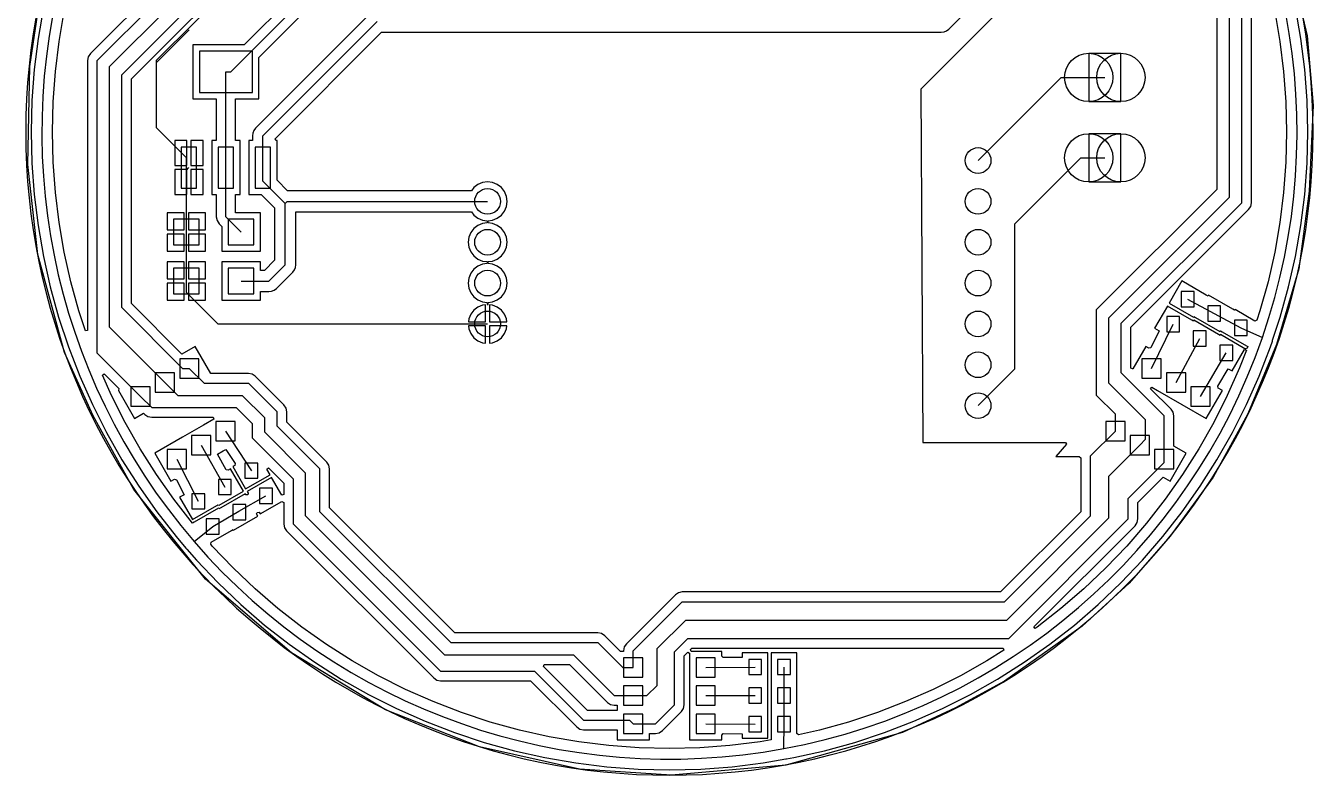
# Model space of a CAD drawing. Extents: x -1.57 to 1.57, y 5.38 to 8.54.
# Drawn here: x -1.575 to 1.575, y 5.385 to 7.22 of the extents above; entities that cross this region are included whole.
import ezdxf

# ---------------------------------------------------------------- set-up
doc = ezdxf.new("R2010")
doc.units = 0
doc.layers.get('0').update_dxf_attribs({"linetype": 'CONTINUOUS'})
doc.layers.add('gtl', color=1, linetype='CONTINUOUS')

# ---------------------------------------------------------------- blocks, each defined once
blk = doc.blocks.new('D14')
blk.add_lwpolyline([(-0.01575, -0.0187), (0.01575, -0.0187), (0.01575, 0.0187), (-0.01575, 0.0187)], close=True)
blk = doc.blocks.new('D15')
blk.add_lwpolyline([(-0.01575, -0.0187), (0.01575, -0.0187), (0.01575, 0.0187), (-0.01575, 0.0187)], close=True)
blk = doc.blocks.new('D16')
blk.add_lwpolyline([(-0.023621, -0.023621), (0.023621, -0.023621), (0.023621, 0.023621), (-0.023621, 0.023621)], close=True)
blk = doc.blocks.new('D17')
blk.add_lwpolyline([(-0.023621, -0.023621), (0.023621, -0.023621), (0.023621, 0.023621), (-0.023621, 0.023621)], close=True)
blk = doc.blocks.new('D20')
blk.add_lwpolyline([(-0.031495, -0.031495), (0.031495, -0.031495), (0.031495, 0.031495), (-0.031495, 0.031495)], close=True)
blk = doc.blocks.new('D21')
blk.add_lwpolyline([(-0.06496, -0.050195), (0.06496, -0.050195), (0.06496, 0.050195), (-0.06496, 0.050195)], close=True)
blk = doc.blocks.new('D22')
blk.add_lwpolyline([(-0.0187, -0.050195), (0.0187, -0.050195), (0.0187, 0.050195), (-0.0187, 0.050195)], close=True)
blk = doc.blocks.new('D25')
blk.add_lwpolyline([(-0.01575, -0.0187), (0.01575, -0.0187), (0.01575, 0.0187), (-0.01575, 0.0187)], close=True)
blk = doc.blocks.new('D26')
blk.add_lwpolyline([(-0.02362, -0.02362), (0.02362, -0.02362), (0.02362, 0.02362), (-0.02362, 0.02362)], close=True)
blk = doc.blocks.new('D31')
blk.add_lwpolyline([(0.0393, 0.059), (-0.0393, 0.059), (-0.0393, -0.059), (0.0393, -0.059)], close=True)
for centre in [(-0.0393, 0), (0.0393, 0)]:
    blk.add_circle(centre, 0.0591)
blk = doc.blocks.new('D34')
blk.add_circle((0, 0), 0.0315)

msp = doc.modelspace()

# ---------------------------------------------------------------- linework, layer by layer
at = {"layer": 'gtl', "color": 1}
for points in [[(1.5748, 6.96), (1.5748, 6.96), (1.5748, 6.96, 1), (-1.5748, 6.96), (-1.5748, 6.96), (-1.5748, 6.96, 1), (1.5748, 6.96), (1.5748, 6.96)], [(1.45055, 6.45654), (1.45055, 6.45654), (1.45055, 6.45654, 0.268158), (1.16048, 7.96541), (1.16048, 7.96541)], [(-1.45962, 7.43651), (-1.45962, 7.43651), (-1.45962, 7.43651, 0.26255), (-1.16295, 5.95746), (-1.16295, 5.95746)], [(0.27994, 5.4503), (0.27994, 5.4503), (0.27994, 5.4503, 0.269605), (1.45055, 6.45654), (1.45055, 6.45654)], [(-1.16295, 5.95745), (-1.16295, 5.95745), (-1.16295, 5.95745, 0.266739), (0.27994, 5.4503), (0.27994, 5.4503)]]:
    msp.add_lwpolyline(points, format="xyb", dxfattribs=at)
for points in [[(-1.4, 7.135), (-1.115, 7.42), (-1.115, 7.56827)], [(1.4, 6.78672), (1.4, 7.5)], [(1.48063, 7.25452), (1.4933, 7.18151), (1.50237, 7.10797), (1.50782, 7.03407), (1.50964, 6.96), (1.50782, 6.88593), (1.50237, 6.81203), (1.4933, 6.73849), (1.48063, 6.66548), (1.4644, 6.59319), (1.44464, 6.52177), (1.43705, 6.49882), (1.43238, 6.49704), (1.38363, 6.52519), (1.38254, 6.52329), (1.3783, 6.52574), (1.3783, 6.52574), (1.3783, 6.52574), (1.31863, 6.56019), (1.31754, 6.55829), (1.3133, 6.56074), (1.3133, 6.56074), (1.3133, 6.56074), (1.25363, 6.59519), (1.22213, 6.54063), (1.2818, 6.50619), (1.2829, 6.50808), (1.28714, 6.50563), (1.28714, 6.50563), (1.3468, 6.47119), (1.3479, 6.47308), (1.35213, 6.47063), (1.35213, 6.47063), (1.4118, 6.43618), (1.4118, 6.43618), (1.4118, 6.43618), (1.41484, 6.43443), (1.41351, 6.43098), (1.40894, 6.42895), (1.40787, 6.42937), (1.40787, 6.42937), (1.40787, 6.42937), (1.3482, 6.46382), (1.3471, 6.46192), (1.34286, 6.46437), (1.34286, 6.46437), (1.2832, 6.49882), (1.2821, 6.49692), (1.27787, 6.49937), (1.27787, 6.49937), (1.2182, 6.53381), (1.1867, 6.47926), (1.19788, 6.47281), (1.17793, 6.43183), (1.17315, 6.43036), (1.16521, 6.43494), (1.13373, 6.38041), (1.13276, 6.38028), (1.1287, 6.38137), (1.1287, 6.4819), (1.41676, 6.76996), (1.4219, 6.77765), (1.4237, 6.78672), (1.4237, 6.78672), (1.4237, 6.78672), (1.4237, 6.78672), (1.4237, 7.44585)], [(1.37, 6.8), (1.37, 7.44)], [(-1.37, 7.12), (-1.08, 7.41)], [(-1.34, 7.1), (-1.0375, 7.4025)], [(0.805, 7.255), (0.615, 7.065), (0.62, 6.2), (0.96902, 6.2), (0.97111, 6.19546), (0.945, 6.165), (1.00258, 6.165), (1.00258, 6.165), (1.00258, 6.165), (1.0063, 6.16192), (1.0063, 6.02982), (0.81018, 5.8337), (0.03142, 5.8337), (0.02235, 5.8319), (0.01466, 5.82676), (-0.10534, 5.70676), (-0.11048, 5.69907), (-0.11229, 5.69), (-0.11229, 5.68827), (-0.11975, 5.68827), (-0.15824, 5.72676), (-0.16593, 5.7319), (-0.175, 5.7337), (-0.52518, 5.7337), (-0.8313, 6.03982), (-0.8313, 6.135), (-0.8331, 6.14407), (-0.83824, 6.15176), (-0.9363, 6.24982), (-0.9363, 6.275), (-0.9381, 6.28407), (-0.94324, 6.29176), (-1.01324, 6.36176), (-1.02093, 6.3669), (-1.03, 6.3687), (-1.12197, 6.3687), (-1.16021, 6.43494), (-1.19268, 6.4162), (-1.3163, 6.53982), (-1.3163, 7.09018), (-1.02074, 7.38574)], [(-0.74005, 7.24168), (-1.01281, 6.96891), (-1.01694, 6.96354), (-1.01953, 6.95727), (-1.02042, 6.95055), (-1.02042, 6.93882), (-1.0289, 6.93882), (-1.0289, 6.80693), (-0.99866, 6.80693), (-0.96597, 6.77424), (-0.96597, 6.64576), (-0.99076, 6.62097), (-1.00083, 6.62097), (-1.00083, 6.64224), (-1.09531, 6.64224), (-1.09531, 6.54776), (-1.00083, 6.54776), (-1.00083, 6.56903), (-0.98, 6.56903), (-0.97328, 6.56991), (-0.96702, 6.57251), (-0.96164, 6.57664), (-0.92164, 6.61664), (-0.91751, 6.62201), (-0.91492, 6.62828), (-0.91403, 6.635), (-0.91403, 6.76403), (-0.48462, 6.76403), (-0.4787, 6.75631), (-0.46883, 6.74873), (-0.45733, 6.74397), (-0.44615, 6.7425), (-0.44615, 6.7375), (-0.45733, 6.73603), (-0.46883, 6.73127), (-0.4787, 6.72369), (-0.48627, 6.71383), (-0.49103, 6.70233), (-0.49265, 6.69), (-0.49103, 6.67767), (-0.48627, 6.66617), (-0.4787, 6.6563), (-0.46883, 6.64873), (-0.45733, 6.64397), (-0.44615, 6.6425), (-0.44615, 6.6375), (-0.45733, 6.63603), (-0.46883, 6.63127), (-0.4787, 6.62369), (-0.48627, 6.61383), (-0.49103, 6.60233), (-0.49265, 6.59), (-0.49103, 6.57767), (-0.48627, 6.56617), (-0.4787, 6.5563), (-0.46883, 6.54873), (-0.45733, 6.54397), (-0.44615, 6.5425), (-0.44615, 6.5375), (-0.445, 6.53765), (-0.44385, 6.5375), (-0.44385, 6.5425), (-0.43267, 6.54397), (-0.42117, 6.54873), (-0.41131, 6.5563), (-0.40373, 6.56617), (-0.39897, 6.57767), (-0.39735, 6.59), (-0.39897, 6.60233), (-0.40373, 6.61383), (-0.41131, 6.62369), (-0.42117, 6.63127), (-0.43267, 6.63603), (-0.44385, 6.6375), (-0.44385, 6.6425), (-0.43267, 6.64397), (-0.42117, 6.64873), (-0.41131, 6.6563), (-0.40373, 6.66617), (-0.39897, 6.67767), (-0.39735, 6.69), (-0.39897, 6.70233), (-0.40373, 6.71383), (-0.41131, 6.72369), (-0.42117, 6.73127), (-0.43267, 6.73603), (-0.44385, 6.7375), (-0.44385, 6.7425), (-0.43267, 6.74397), (-0.42117, 6.74873), (-0.41131, 6.75631), (-0.40373, 6.76617), (-0.39897, 6.77767), (-0.39735, 6.79), (-0.39897, 6.80233), (-0.40373, 6.81383), (-0.41131, 6.8237), (-0.42117, 6.83127), (-0.43267, 6.83603), (-0.445, 6.83765), (-0.45733, 6.83603), (-0.46883, 6.83127), (-0.4787, 6.8237), (-0.48462, 6.81597), (-0.93424, 6.81597), (-0.96, 6.84173), (-0.96, 6.93882), (-0.96292, 6.93882), (-0.96483, 6.94344), (-0.70424, 7.20403), (0.665, 7.20403), (0.67172, 7.20492), (0.67799, 7.20751), (0.68336, 7.21164), (0.85086, 7.37914)], [(1.34, 6.82), (1.34, 7.37346)], [(1.52, 7.365), (1.56, 7.195), (1.575, 7.025), (1.565, 6.815), (1.54, 6.625), (1.485, 6.44), (1.415, 6.27), (1.33, 6.115), (1.225, 5.97), (1.125, 5.855), (1.01, 5.75), (0.82, 5.615), (0.7, 5.55), (0.57, 5.49), (0.285, 5.41), (0.005, 5.385), (-0.22, 5.4), (-0.465, 5.455), (-0.695, 5.545), (-0.925, 5.685), (-1.135, 5.865), (-1.31, 6.085), (-1.41, 6.265), (-1.48, 6.42), (-1.545, 6.66), (-1.57, 6.88), (-1.565, 7.12), (-1.54, 7.285)], [(-1.24792, 7.3206), (-1.41676, 7.15176), (-1.4219, 7.14407), (-1.4237, 7.135), (-1.4237, 6.47415), (-1.42864, 6.47336), (-1.44464, 6.52177), (-1.4644, 6.59319), (-1.48063, 6.66548), (-1.4933, 6.73849), (-1.50237, 6.81203), (-1.50782, 6.88593), (-1.50964, 6.96), (-1.50782, 7.03407), (-1.50237, 7.10797), (-1.4933, 7.18151), (-1.48063, 7.25452)], [(-1.255, 7.1355), (-1.06594, 7.32457)], [(-0.92676, 7.28676), (-1.04045, 7.17307), (-1.16571, 7.17307), (-1.16571, 7.04118), (-1.1087, 7.04118), (-1.1087, 6.93882), (-1.11945, 6.93882), (-1.11945, 6.80693), (-1.1087, 6.80693), (-1.1087, 6.75193), (-1.1087, 6.75193), (-1.1087, 6.75193), (-1.1069, 6.74286), (-1.10176, 6.73517), (-1.09531, 6.72872), (-1.09531, 6.66776), (-1.00083, 6.66776), (-1.00083, 6.76224), (-1.0613, 6.76224), (-1.0613, 6.80693), (-1.05055, 6.80693), (-1.05055, 6.93882), (-1.0613, 6.93882), (-1.0613, 7.04118), (-1.00429, 7.04118), (-1.00429, 7.14219), (-0.90018, 7.2463)], [(-1.53165, 7.26466), (-1.54475, 7.18914), (-1.55413, 7.11307), (-1.55977, 7.03663), (-1.56165, 6.96), (-1.55977, 6.88337), (-1.55413, 6.80693), (-1.54475, 6.73086), (-1.53165, 6.65534), (-1.51485, 6.58055), (-1.49441, 6.50668), (-1.47036, 6.4339), (-1.44278, 6.36238), (-1.41172, 6.29231), (-1.37725, 6.22384), (-1.33947, 6.15715), (-1.29847, 6.09239), (-1.25433, 6.02973), (-1.20717, 5.9693), (-1.18292, 5.94118), (-1.18248, 5.94062), (-1.18249, 5.94062), (-1.18132, 5.93909), (-1.18072, 5.93864), (-1.15711, 5.91126), (-1.10425, 5.85575), (-1.04874, 5.80289), (-0.9907, 5.75283), (-0.93028, 5.70567), (-0.86761, 5.66153), (-0.80285, 5.62053), (-0.73616, 5.58275), (-0.66769, 5.54828), (-0.59762, 5.51722), (-0.5261, 5.48964), (-0.45332, 5.46559), (-0.37945, 5.44515), (-0.30466, 5.42836), (-0.22914, 5.41525), (-0.15307, 5.40587), (-0.07663, 5.40023), (0, 5.39835), (0.07663, 5.40023), (0.15307, 5.40587), (0.22914, 5.41525), (0.28466, 5.42488), (0.28466, 5.42488), (0.28466, 5.42488), (0.28466, 5.42488), (0.28466, 5.42488), (0.28466, 5.42488), (0.28466, 5.42488), (0.28466, 5.42488), (0.28466, 5.42488), (0.28466, 5.42488), (0.2863, 5.42517), (0.28666, 5.42522), (0.28673, 5.42524), (0.30466, 5.42836), (0.37945, 5.44515), (0.45332, 5.46559), (0.5261, 5.48964), (0.59762, 5.51722), (0.66769, 5.54828), (0.73616, 5.58275), (0.80285, 5.62053), (0.86761, 5.66153), (0.93028, 5.70567), (0.9907, 5.75283), (1.04874, 5.80289), (1.10425, 5.85575), (1.15711, 5.91126), (1.20717, 5.9693), (1.25433, 6.02973), (1.29847, 6.09239), (1.33947, 6.15715), (1.37725, 6.22384), (1.41172, 6.29231), (1.44278, 6.36238), (1.47036, 6.4339), (1.47504, 6.44804), (1.47504, 6.44804), (1.47504, 6.44804), (1.47504, 6.44804), (1.47504, 6.44804), (1.47504, 6.44804), (1.47504, 6.44804), (1.47504, 6.44804), (1.47504, 6.44804), (1.47504, 6.44804), (1.47504, 6.44804), (1.47504, 6.44804), (1.47504, 6.44804), (1.47504, 6.44804), (1.47504, 6.44804), (1.4756, 6.44974), (1.47563, 6.44982), (1.47564, 6.44985), (1.49441, 6.50668), (1.51485, 6.58055), (1.53165, 6.65534), (1.54475, 6.73086), (1.55413, 6.80693), (1.55977, 6.88337), (1.56165, 6.96), (1.55977, 7.03663), (1.55413, 7.11307), (1.54475, 7.18914), (1.53165, 7.26466)], [(-1.07287, 7.10713), (-0.91, 7.27)], [(-0.99445, 6.95055), (-0.715, 7.23)], [(-1.255, 7.13), (-1.175, 7.21)], [(-1.4, 6.41831), (-1.4, 7.135)], [(-1.37, 6.48242), (-1.37, 7.12)], [(-1.255, 7.13), (-1.255, 7.1355)], [(-1.255, 6.97), (-1.255, 7.13)], [(-1.34, 6.53), (-1.34, 7.1)], [(-1.085, 7.10713), (-1.07287, 7.10713)], [(-1.085, 6.87287), (-1.085, 7.10713)], [(0.755, 6.89), (0.95842, 7.09342)], [(0.95842, 7.09342), (1.065, 7.09342)], [(-1.255, 6.97), (-1.18193, 6.89693)], [(-1.18055, 6.93882), (-1.21, 6.93882), (-1.21, 6.87787), (-1.18055, 6.87787), (-1.18055, 6.93882)], [(-1.1411, 6.93882), (-1.17055, 6.93882), (-1.17055, 6.87787), (-1.1411, 6.87787), (-1.1411, 6.93882)], [(-0.99445, 6.87287), (-0.99445, 6.95055)], [(-1.18055, 6.86787), (-1.21, 6.86787), (-1.21, 6.80693), (-1.18055, 6.80693), (-1.18055, 6.86787)], [(-1.18193, 6.595), (-1.18193, 6.8665), (-1.18193, 6.89693)], [(-1.18193, 6.8665), (-1.17555, 6.87287)], [(-1.1411, 6.86787), (-1.17055, 6.86787), (-1.17055, 6.80693), (-1.1411, 6.80693), (-1.1411, 6.86787)], [(-1.085, 6.75193), (-1.085, 6.87287)], [(-0.99445, 6.83945), (-0.99445, 6.87287)], [(0.845, 6.735), (1.00657, 6.89657)], [(1.00657, 6.89657), (1.065, 6.89657)], [(-0.99445, 6.83945), (-0.94, 6.785)], [(1.045, 6.525), (1.34, 6.82)], [(-0.94, 6.785), (-0.935, 6.79)], [(-0.94, 6.635), (-0.94, 6.785)], [(-0.935, 6.79), (-0.445, 6.79)], [(1.075, 6.505), (1.37, 6.8)], [(1.105, 6.37), (1.105, 6.49172), (1.4, 6.78672)], [(-1.18693, 6.76224), (-1.22917, 6.76224), (-1.22917, 6.72), (-1.18693, 6.72), (-1.18693, 6.76224)], [(-1.13469, 6.76224), (-1.17693, 6.76224), (-1.17693, 6.72), (-1.13469, 6.72), (-1.13469, 6.76224)], [(-1.085, 6.75193), (-1.04807, 6.715)], [(-1.18693, 6.71), (-1.22917, 6.71), (-1.22917, 6.66776), (-1.18693, 6.66776), (-1.18693, 6.71)], [(-1.13469, 6.71), (-1.17693, 6.71), (-1.17693, 6.66776), (-1.13469, 6.66776), (-1.13469, 6.71)], [(0.845, 6.38), (0.845, 6.735)], [(-1.18693, 6.64224), (-1.22917, 6.64224), (-1.22917, 6.6), (-1.18693, 6.6), (-1.18693, 6.64224)], [(-1.13469, 6.64224), (-1.17693, 6.64224), (-1.17693, 6.6), (-1.13469, 6.6), (-1.13469, 6.64224)], [(-0.98, 6.595), (-0.94, 6.635)], [(-1.18693, 6.59), (-1.22917, 6.59), (-1.22917, 6.54776), (-1.18693, 6.54776), (-1.18693, 6.59)], [(-1.18193, 6.56693), (-1.18193, 6.595)], [(-1.13469, 6.59), (-1.17693, 6.59), (-1.17693, 6.54776), (-1.13469, 6.54776), (-1.13469, 6.59)], [(-1.04807, 6.595), (-0.98, 6.595)], [(-1.18193, 6.56693), (-1.105, 6.49)], [(-1.34, 6.53), (-1.19116, 6.38116)], [(-0.45, 6.53699), (-0.45733, 6.53603), (-0.46883, 6.53127), (-0.4787, 6.52369), (-0.48627, 6.51383), (-0.49103, 6.50233), (-0.49199, 6.495), (-0.45, 6.495), (-0.45, 6.53699)], [(-0.44, 6.53699), (-0.44, 6.495), (-0.39801, 6.495), (-0.39897, 6.50233), (-0.40373, 6.51383), (-0.41131, 6.52369), (-0.42117, 6.53127), (-0.43267, 6.53603), (-0.44, 6.53699)], [(1.045, 6.315), (1.045, 6.525)], [(1.26772, 6.55069), (1.33272, 6.51569)], [(-1.105, 6.49), (-0.445, 6.49)], [(1.075, 6.345), (1.075, 6.505)], [(1.17962, 6.38116), (1.23228, 6.48931)], [(1.33272, 6.51569), (1.39772, 6.48069)], [(-1.37, 6.48242), (-1.23429, 6.34671)], [(-0.45, 6.485), (-0.49199, 6.485), (-0.49103, 6.47767), (-0.48627, 6.46617), (-0.4787, 6.45631), (-0.46883, 6.44873), (-0.45733, 6.44397), (-0.45, 6.44301), (-0.45, 6.485)], [(-0.39801, 6.485), (-0.44, 6.485), (-0.44, 6.44301), (-0.43267, 6.44397), (-0.42117, 6.44873), (-0.41131, 6.45631), (-0.40373, 6.46617), (-0.39897, 6.47767), (-0.39801, 6.485)], [(1.39772, 6.48069), (1.45055, 6.45654)], [(1.41141, 6.42553), (1.39472, 6.38229), (1.3647, 6.31455), (1.33138, 6.24836), (1.29486, 6.18389), (1.25522, 6.12129), (1.21255, 6.06071), (1.16697, 6.0023), (1.11857, 5.94619), (1.06748, 5.89252), (1.01381, 5.84143), (0.95771, 5.79303), (0.89929, 5.74745), (0.89497, 5.7444), (0.89175, 5.74823), (1.13926, 5.99574), (1.1444, 6.00343), (1.1462, 6.0125), (1.1462, 6.0125), (1.1462, 6.0125), (1.1462, 6.0125), (1.1462, 6.05268), (1.20817, 6.11465), (1.22479, 6.10506), (1.26416, 6.17325), (1.23408, 6.19061), (1.23408, 6.26462), (1.23228, 6.27369), (1.22714, 6.28138), (1.17707, 6.33146), (1.18011, 6.33542), (1.19403, 6.32738), (1.19403, 6.32738), (1.19404, 6.32738), (1.19404, 6.32738), (1.2537, 6.29293), (1.2537, 6.29293), (1.31337, 6.25849), (1.35274, 6.32668), (1.34261, 6.33252), (1.34134, 6.33736), (1.36678, 6.38035), (1.37637, 6.37481), (1.4069, 6.42769), (1.41141, 6.42553)], [(1.23929, 6.34671), (1.29728, 6.45431)], [(-1.4, 6.41831), (-1.29396, 6.31227)], [(1.29896, 6.31227), (1.36228, 6.41931)], [(-1.34694, 6.33172), (-1.34759, 6.32676), (-1.34774, 6.32668), (-1.30837, 6.25849), (-1.28639, 6.27117), (-1.28345, 6.26824), (-1.27576, 6.2631), (-1.26669, 6.2613), (-1.11631, 6.2613), (-1.11502, 6.25647), (-1.13982, 6.24215), (-1.13982, 6.24215), (-1.19097, 6.21262), (-1.19097, 6.21262), (-1.25916, 6.17325), (-1.21979, 6.10506), (-1.21115, 6.11004), (-1.20635, 6.10862), (-1.18761, 6.07191), (-1.1983, 6.06574), (-1.1668, 6.01119), (-1.10714, 6.04563), (-1.10714, 6.04563), (-1.10479, 6.04699), (-1.1018, 6.04619), (-1.1018, 6.04619), (-1.04214, 6.08063), (-1.07363, 6.13519), (-1.07961, 6.13173), (-1.08443, 6.13305), (-1.10581, 6.17086), (-1.09193, 6.17887), (-1.09193, 6.17887), (-1.08505, 6.18284), (-1.0625, 6.14828), (-1.06366, 6.14341), (-1.0683, 6.14074), (-1.0368, 6.08618), (-0.97714, 6.12063), (-0.98529, 6.13476), (-0.98132, 6.1378), (-0.9437, 6.10018), (-0.9437, 6.07239), (-0.94853, 6.07109), (-0.9732, 6.11381), (-1.03287, 6.07937), (-1.03074, 6.07569), (-1.03176, 6.0719), (-1.03672, 6.07125), (-1.0382, 6.07381), (-1.09786, 6.03937), (-1.09786, 6.03937), (-1.09786, 6.03937), (-1.1021, 6.03692), (-1.1032, 6.03882), (-1.16287, 6.00437), (-1.16287, 6.00437), (-1.16287, 6.00437), (-1.1668, 6.0021), (-1.16697, 6.0023), (-1.21255, 6.06071), (-1.25522, 6.12129), (-1.29486, 6.18389), (-1.33138, 6.24836), (-1.3647, 6.31455), (-1.38698, 6.36482), (-1.38286, 6.36764), (-1.34694, 6.33172)], [(-1.19116, 6.38116), (-1.17462, 6.38116)], [(-1.17462, 6.38116), (-1.13846, 6.345)], [(0.755, 6.29), (0.845, 6.38)], [(1.105, 6.37), (1.21038, 6.26462)], [(-1.23429, 6.34671), (-1.20258, 6.315)], [(-1.13846, 6.345), (-1.03, 6.345)], [(-1.03, 6.345), (-0.96, 6.275)], [(1.075, 6.345), (1.165, 6.255)], [(-1.29396, 6.31227), (-1.26669, 6.285)], [(-1.20258, 6.315), (-1.045, 6.315)], [(-1.045, 6.315), (-0.99, 6.26)], [(1.045, 6.315), (1.09104, 6.26896)], [(-1.26669, 6.285), (-1.06, 6.285)], [(-1.06, 6.285), (-1.02, 6.245)], [(-0.96, 6.24), (-0.96, 6.275)], [(1.09104, 6.22773), (1.09104, 6.26896)], [(-1.02, 6.21), (-1.02, 6.245)], [(-0.99, 6.225), (-0.99, 6.26)], [(-0.96, 6.24), (-0.855, 6.135)], [(1.165, 6.20758), (1.165, 6.255)], [(1.21038, 6.15884), (1.21038, 6.26462)], [(-1.08604, 6.22773), (-1.02272, 6.13069)], [(-1.02, 6.21), (-0.92, 6.11)], [(-0.99, 6.225), (-0.89, 6.125)], [(1.03, 6.16669), (1.09104, 6.22773)], [(1.15071, 6.19328), (1.165, 6.20758)], [(-1.14571, 6.19328), (-1.08772, 6.09069)], [(1.075, 6.11758), (1.15071, 6.19328)], [(-1.20538, 6.15884), (-1.15272, 6.05569)], [(1.03, 6.02), (1.03, 6.16669)], [(1.1225, 6.0625), (1.21038, 6.15038)], [(1.21038, 6.15038), (1.21038, 6.15884)], [(-0.89, 6.02), (-0.89, 6.125)], [(-0.855, 6.03), (-0.855, 6.135)], [(1.075, 6.015), (1.075, 6.11758)], [(-0.92, 6), (-0.92, 6.11)], [(-0.9437, 6.05311), (-0.9437, 6), (-0.9437, 6), (-0.9437, 6), (-0.9419, 5.99093), (-0.93676, 5.98324), (-0.57676, 5.62324), (-0.56907, 5.6181), (-0.56, 5.6163), (-0.33982, 5.6163), (-0.22676, 5.50324), (-0.21907, 5.4981), (-0.21, 5.4963), (-0.12795, 5.4963), (-0.12795, 5.47173), (-0.04921, 5.47173), (-0.04921, 5.4874), (-0.0339, 5.4874), (-0.02483, 5.4892), (-0.01714, 5.49434), (0.02926, 5.54074), (0.0344, 5.54843), (0.0362, 5.5575), (0.0362, 5.67768), (0.04459, 5.68607), (0.04921, 5.68416), (0.04921, 5.60953), (0.04921, 5.54063), (0.04921, 5.47173), (0.12795, 5.47173), (0.12795, 5.48349), (0.1315, 5.48701), (0.17807, 5.48658), (0.17807, 5.47555), (0.24106, 5.47555), (0.24106, 5.54445), (0.24106, 5.54445), (0.24106, 5.54445), (0.24106, 5.54445), (0.24106, 5.54555), (0.24106, 5.54555), (0.24106, 5.61445), (0.24106, 5.61445), (0.24106, 5.61445), (0.24106, 5.61445), (0.24106, 5.61555), (0.24106, 5.61555), (0.24106, 5.68445), (0.17807, 5.68445), (0.17807, 5.67342), (0.1315, 5.67299), (0.12795, 5.67651), (0.12795, 5.68827), (0.05332, 5.68827), (0.05141, 5.69289), (0.05482, 5.6963), (0.81634, 5.6963), (0.81773, 5.69149), (0.77611, 5.66514), (0.71164, 5.62862), (0.64545, 5.5953), (0.57771, 5.56528), (0.50858, 5.53861), (0.43823, 5.51537), (0.36681, 5.4956), (0.31583, 5.48415), (0.31193, 5.48728), (0.31193, 5.54445), (0.31193, 5.54445), (0.31193, 5.54445), (0.31193, 5.54445), (0.31193, 5.54555), (0.31193, 5.54555), (0.31193, 5.61445), (0.31193, 5.61445), (0.31193, 5.61445), (0.31193, 5.61445), (0.31193, 5.61555), (0.31193, 5.61555), (0.31193, 5.68445), (0.24894, 5.68445), (0.24894, 5.61555), (0.24894, 5.61555), (0.24894, 5.61445), (0.24894, 5.61445), (0.24894, 5.54555), (0.24894, 5.54555), (0.24894, 5.54445), (0.24894, 5.54445), (0.24894, 5.47555), (0.24894, 5.47555), (0.24894, 5.47146), (0.22151, 5.4667), (0.14797, 5.45763), (0.07407, 5.45218), (0, 5.45036), (-0.07407, 5.45218), (-0.14797, 5.45763), (-0.22151, 5.4667), (-0.29452, 5.47937), (-0.36681, 5.4956), (-0.43823, 5.51537), (-0.50858, 5.53861), (-0.57771, 5.56528), (-0.64545, 5.5953), (-0.71164, 5.62862), (-0.77611, 5.66514), (-0.83871, 5.70478), (-0.89929, 5.74745), (-0.95771, 5.79303), (-1.01381, 5.84143), (-1.06748, 5.89252), (-1.11857, 5.94619), (-1.12235, 5.95057), (-1.12152, 5.9555), (-1.0717, 5.98426), (-1.0717, 5.98426), (-1.0717, 5.98426), (-1.06746, 5.98671), (-1.06637, 5.98481), (-1.0067, 6.01926), (-1.00991, 6.02481), (-1.00889, 6.0286), (-1.00393, 6.02926), (-1.00137, 6.02481), (-0.94803, 6.05561), (-0.9437, 6.05311)], [(-1.05337, 6.03119), (-0.98728, 6.06931)], [(1.1225, 6.0125), (1.1225, 6.0625)], [(-1.11728, 5.99431), (-1.05337, 6.03119)], [(-0.89, 6.02), (-0.55, 5.68)], [(-0.855, 6.03), (-0.535, 5.71)], [(0.82, 5.81), (1.03, 6.02)], [(-1.16295, 5.95746), (-1.11728, 5.99431)], [(-0.92, 6), (-0.56, 5.64)], [(0.825, 5.765), (1.075, 6.015)], [(0.83, 5.72), (1.1225, 6.0125)], [(-0.08858, 5.69), (0.03142, 5.81)], [(0.03142, 5.81), (0.82, 5.81)], [(-0.03, 5.695), (0.04, 5.765)], [(0.04, 5.765), (0.825, 5.765)], [(-0.535, 5.71), (-0.175, 5.71)], [(-0.175, 5.71), (-0.1139, 5.6489)], [(0.0125, 5.6875), (0.045, 5.72)], [(0.045, 5.72), (0.83, 5.72)], [(-0.55, 5.68), (-0.235, 5.68)], [(-0.235, 5.68), (-0.135, 5.58)], [(-0.08858, 5.6489), (-0.08858, 5.69)], [(-0.03, 5.605), (-0.03, 5.695)], [(0.0125, 5.5575), (0.0125, 5.6875)], [(-0.56, 5.64), (-0.33, 5.64)], [(-0.33, 5.64), (-0.21, 5.52)], [(-0.15176, 5.56324), (-0.14407, 5.5581), (-0.135, 5.5563), (-0.12795, 5.5563), (-0.12795, 5.55047), (-0.12795, 5.5437), (-0.20018, 5.5437), (-0.30816, 5.65168), (-0.30624, 5.6563), (-0.24482, 5.6563), (-0.15176, 5.56324)], [(-0.1139, 5.6489), (-0.08858, 5.6489)], [(0.08858, 5.6489), (0.20957, 5.65)], [(0.28043, 5.58), (0.28043, 5.65)], [(-0.135, 5.58), (-0.08858, 5.58)], [(-0.08858, 5.58), (-0.055, 5.58)], [(-0.055, 5.58), (-0.03, 5.605)], [(0.08858, 5.58), (0.20957, 5.58)], [(0.28043, 5.51), (0.28043, 5.58)], [(-0.08858, 5.5111), (-0.0339, 5.5111), (0.0125, 5.5575)], [(-0.21, 5.52), (-0.09748, 5.52)], [(-0.09748, 5.52), (-0.08858, 5.5111)], [(0.08858, 5.5111), (0.20957, 5.51)], [(0.27994, 5.4503), (0.28043, 5.51)]]:
    msp.add_lwpolyline(points, dxfattribs=at)

# ---------------------------------------------------------------- block references
at = {"layer": 'gtl'}
for name, p in [('D21', (-1.085, 7.10713)), ('D31', (1.065, 7.09342)), ('D31', (1.065, 6.89657)), ('D22', (-1.17555, 6.87287)), ('D22', (-1.085, 6.87287)), ('D22', (-0.99445, 6.87287)), ('D34', (0.755, 6.89)), ('D34', (-0.445, 6.79)), ('D34', (0.755, 6.79)), ('D20', (-1.18193, 6.715)), ('D20', (-1.04807, 6.715)), ('D34', (-0.445, 6.69)), ('D34', (0.755, 6.69)), ('D20', (-1.18193, 6.595)), ('D20', (-1.04807, 6.595)), ('D34', (-0.445, 6.59)), ('D34', (0.755, 6.59)), ('D15', (1.26772, 6.55069)), ('D34', (-0.445, 6.49)), ('D34', (0.755, 6.49)), ('D15', (1.33272, 6.51569)), ('D15', (1.23228, 6.48931)), ('D15', (1.39772, 6.48069)), ('D15', (1.29728, 6.45431)), ('D15', (1.36228, 6.41931)), ('D16', (-1.17462, 6.38116)), ('D34', (0.755, 6.39)), ('D17', (1.17962, 6.38116)), ('D16', (-1.23429, 6.34671)), ('D17', (1.23929, 6.34671)), ('D16', (-1.29396, 6.31227)), ('D17', (1.29896, 6.31227)), ('D34', (0.755, 6.29)), ('D16', (-1.08604, 6.22773)), ('D17', (1.09104, 6.22773)), ('D16', (-1.14571, 6.19328)), ('D17', (1.15071, 6.19328)), ('D16', (-1.20538, 6.15884)), ('D17', (1.21038, 6.15884)), ('D14', (-1.02272, 6.13069)), ('D14', (-1.08772, 6.09069)), ('D14', (-0.98728, 6.06931)), ('D14', (-1.15272, 6.05569)), ('D14', (-1.05228, 6.02931)), ('D14', (-1.11728, 5.99431)), ('D26', (-0.08858, 5.6489)), ('D26', (0.08858, 5.6489)), ('D25', (0.20957, 5.65)), ('D25', (0.28043, 5.65)), ('D26', (-0.08858, 5.58)), ('D26', (0.08858, 5.58)), ('D25', (0.20957, 5.58)), ('D25', (0.28043, 5.58)), ('D26', (-0.08858, 5.5111)), ('D26', (0.08858, 5.5111)), ('D25', (0.20957, 5.51)), ('D25', (0.28043, 5.51))]:
    msp.add_blockref(name, p, dxfattribs=at)

doc.saveas('drawing.dxf')
